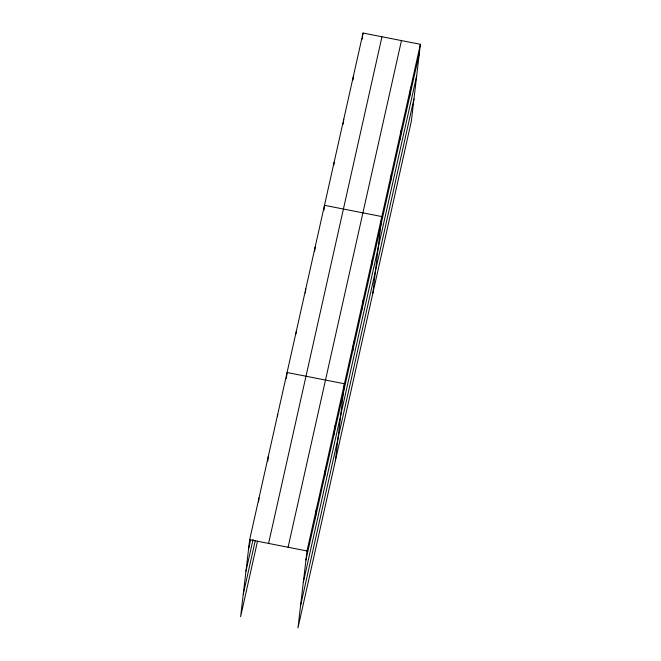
<?xml version="1.0" encoding="UTF-8"?>
<svg xmlns="http://www.w3.org/2000/svg" width="661" height="661" viewBox="0 0 661 661"><rect width="100%" height="100%" fill="white"/><g stroke="black" fill="none" stroke-linecap="round" stroke-linejoin="round"><path stroke-width="0.99" d="M420.388 44.295L307.001 550.968L297.962 627.95L411.34 121.285L420.388 44.295L363.038 33.05L249.66 539.715L240.612 616.705L257.542 541.062M258.542 501.939L259.013 497.915M267.779 461.147L268.366 456.115M277.488 416.331L277.719 414.315M286.362 378.555L287.072 372.515L344.422 383.768L335.375 460.75M296.07 333.731L296.425 330.715M305.308 292.939L305.779 288.915M314.661 251.139L315.132 247.115M323.898 210.347L324.493 205.315L381.835 216.568L372.796 293.55M333.772 165.267L334.127 162.251M343.175 124.21L343.761 119.187M352.933 80.138L353.404 76.114M362.327 39.082L362.567 37.074M362.806 35.058L363.038 33.05M315.297 518.216L316.355 509.168M324.65 476.416L325.716 467.368M334.003 434.616L335.069 425.568M352.71 351.016L353.775 341.968M362.063 309.216L363.129 300.168M371.416 267.416L372.482 258.368M390.411 182.552L391.477 173.496M400.045 139.479L401.111 130.432M409.688 96.415L410.745 87.368M248.594 548.77L250.602 539.814M245.958 571.187L253.089 539.335M243.248 594.28L255.278 540.541M268.581 543.433L381.959 36.76M288.08 547.258L401.458 40.585M305.944 560.016L419.322 53.351M303.308 582.432L416.686 75.767M300.598 605.534L413.976 98.861M249.66 539.715L307.001 550.968"/></g></svg>
